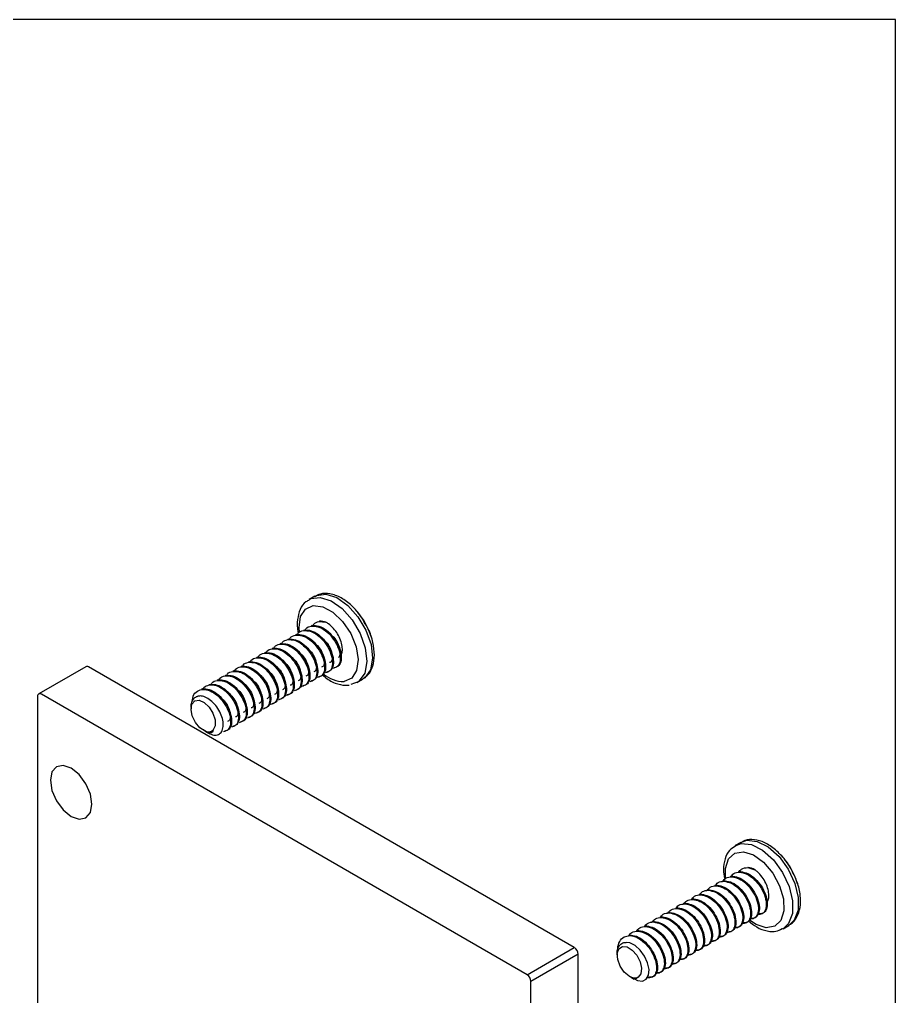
# Model space of a CAD drawing. Extents: x -3.1 to 7.9, y -8.5 to 0.
# Drawn here: x 5.434 to 7.903, y -2.752 to 0 of the extents above; entities that cross this region are included whole.
import ezdxf

# ---------------------------------------------------------------- set-up
doc = ezdxf.new("R2010")
doc.units = 0
doc.header["$LTSCALE"] = 0.5
doc.header["$MEASUREMENT"] = 0
doc.layers.add('End Cap', color=92, linetype='CONTINUOUS')
doc.layers.add('Hardware', color=242, linetype='CONTINUOUS')
doc.layers.add('Text-Unprinted', color=131, linetype='CONTINUOUS', plot=False)

msp = doc.modelspace()

# ---------------------------------------------------------------- linework, layer by layer
at = {"layer": 'End Cap', "transparency": 16777216}
for p, q in [((5.6206, -1.8233), (5.4877, -1.9)), ((6.9978, -2.6147), (5.6281, -1.824)), ((5.4846, -1.9069), (5.4846, -4.2504)), ((6.8649, -2.6915), (5.4952, -1.9008)), ((6.8649, -2.6915), (6.9978, -2.6147)), ((7.0084, -2.6331), (6.8755, -2.7099)), ((7.0084, -4.9766), (7.0084, -2.6331)), ((6.8755, -5.0533), (6.8755, -2.7099))]:
    msp.add_line(p, q, dxfattribs=at)
at = {"layer": 'End Cap', "transparency": 16777216, "flags": 128}
msp.add_lwpolyline([(5.638, -2.2111), (5.6336, -2.1825), (5.6208, -2.1532), (5.6018, -2.1275), (5.5793, -2.1094), (5.5569, -2.1016), (5.5378, -2.1053), (5.5251, -2.1199), (5.5206, -2.1433), (5.5251, -2.1718), (5.5378, -2.2011), (5.5569, -2.2268), (5.5793, -2.245), (5.6018, -2.2528), (5.6208, -2.2491), (5.6336, -2.2344), (5.638, -2.2111)], dxfattribs=at)
at = {"layer": 'End Cap', "transparency": 16777216}
for centre, radius, start, end in [((5.6237, -1.8302), 0.00754, 54.3824, 114.3071), ((5.4911, -1.9059), 0.00655, 50.7967, 189.214), ((6.9854, -2.6342), 0.0231, 2.6055, 57.3945), ((6.8524, -2.7109), 0.0231, 2.6055, 57.3945)]:
    msp.add_arc(centre, radius, start, end, dxfattribs=at)
at = {"layer": 'Hardware', "transparency": 16777216}
for p, q in [((6.266, -1.6249), (6.25, -1.6341)), ((6.2796, -1.6954), (6.2782, -1.6962)), ((6.2782, -1.6962), (6.2977, -1.6981)), ((6.2147, -1.7329), (6.2119, -1.7345)), ((6.2368, -1.7201), (6.234, -1.7217)), ((6.2589, -1.7074), (6.2561, -1.7089)), ((6.1705, -1.7584), (6.1677, -1.76)), ((6.1926, -1.7456), (6.1898, -1.7472)), ((6.1263, -1.7839), (6.1235, -1.7855)), ((6.1484, -1.7711), (6.1456, -1.7727)), ((6.0821, -1.8094), (6.0793, -1.811)), ((6.1042, -1.7966), (6.1014, -1.7982)), ((6.0379, -1.8349), (6.0351, -1.8365)), ((6.06, -1.8222), (6.0572, -1.8238)), ((5.9937, -1.8604), (5.9909, -1.862)), ((6.0158, -1.8477), (6.013, -1.8493)), ((6.3883, -1.8658), (6.3676, -1.8738)), ((6.385, -1.8679), (6.401, -1.8587)), ((6.4043, -1.8566), (6.401, -1.8587)), ((5.9495, -1.8859), (5.9467, -1.8875)), ((5.9716, -1.8732), (5.9688, -1.8748)), ((5.9172, -1.9381), (5.9172, -1.9424)), ((5.9516, -2.002), (5.9517, -2.0021)), ((5.9569, -2.0046), (5.952, -2.0016)), ((5.9594, -2.0065), (5.966, -2.0103)), ((7.4674, -2.3184), (7.4514, -2.3276)), ((7.4879, -2.3888), (7.4865, -2.3896)), ((7.4865, -2.3896), (7.5068, -2.3955)), ((7.445, -2.4136), (7.4423, -2.4151)), ((7.4671, -2.4008), (7.4644, -2.4024)), ((7.4008, -2.4391), (7.3981, -2.4407)), ((7.4229, -2.4263), (7.4202, -2.4279)), ((7.3566, -2.4646), (7.3539, -2.4662)), ((7.3787, -2.4518), (7.376, -2.4534)), ((7.2904, -2.5028), (7.2876, -2.5044)), ((7.3125, -2.4901), (7.3097, -2.4917)), ((7.3346, -2.4773), (7.3318, -2.4789)), ((7.2462, -2.5284), (7.2434, -2.53)), ((7.2683, -2.5156), (7.2655, -2.5172)), ((7.202, -2.5539), (7.1992, -2.5555)), ((7.2241, -2.5411), (7.2213, -2.5427)), ((7.5864, -2.5615), (7.6024, -2.5522)), ((7.1578, -2.5794), (7.155, -2.581)), ((7.1799, -2.5666), (7.1771, -2.5682)), ((7.5864, -2.5615), (7.5848, -2.5623)), ((7.1185, -2.6321), (7.1185, -2.6359)), ((7.1592, -2.6991), (7.1666, -2.7034))]:
    msp.add_line(p, q, dxfattribs=at)
at = {"layer": 'Hardware', "transparency": 16777216, "flags": 128}
for points in [[(6.266, -1.6249), (6.2707, -1.6225), (6.2975, -1.6189), (6.3281, -1.6286), (6.3594, -1.6506), (6.3878, -1.6825), (6.4103, -1.7208), (6.4246, -1.7613), (6.4289, -1.7998), (6.4229, -1.8319), (6.4072, -1.8543), (6.4043, -1.8566)], [(6.2232, -1.7266), (6.2221, -1.7129), (6.2263, -1.6824), (6.24, -1.661), (6.2616, -1.6513), (6.2884, -1.6544), (6.3172, -1.6701), (6.3446, -1.6965), (6.3673, -1.7302), (6.3824, -1.7673), (6.3882, -1.8033), (6.3841, -1.8339), (6.3703, -1.8553), (6.3488, -1.865), (6.3488, -1.865)], [(6.2498, -1.6342), (6.2547, -1.6317), (6.2815, -1.6281), (6.3121, -1.6378), (6.3434, -1.6598), (6.3718, -1.6917), (6.3944, -1.73), (6.4086, -1.7706), (6.4129, -1.809), (6.4069, -1.8412), (6.3913, -1.8636), (6.3883, -1.8658)], [(5.9569, -2.0046), (5.9425, -1.9953), (5.9297, -1.9802), (5.9207, -1.962), (5.9172, -1.9438), (5.9197, -1.9289), (5.9278, -1.9198), (5.9401, -1.9181), (5.9544, -1.9242), (5.9682, -1.937), (5.9791, -1.9542), (5.9852, -1.9728), (5.9854, -1.9896), (5.9796, -2.0015)], [(7.4513, -2.3277), (7.4683, -2.3219), (7.4973, -2.3247), (7.5287, -2.3406), (7.559, -2.3677), (7.5849, -2.4031), (7.6037, -2.443), (7.6133, -2.4831), (7.6127, -2.519), (7.6019, -2.5469), (7.5864, -2.5615)], [(7.4674, -2.3184), (7.4843, -2.3126), (7.5133, -2.3155), (7.5447, -2.3313), (7.575, -2.3584), (7.6009, -2.3939), (7.6197, -2.4338), (7.6293, -2.4739), (7.6287, -2.5098), (7.6179, -2.5377), (7.6024, -2.5522)], [(7.4243, -2.4181), (7.4241, -2.3916), (7.4328, -2.3648), (7.4504, -2.3485), (7.4747, -2.3446), (7.5029, -2.3537), (7.5315, -2.3745), (7.5571, -2.4047), (7.5766, -2.4405), (7.5877, -2.4777), (7.5889, -2.5117), (7.5803, -2.5385), (7.5627, -2.5548), (7.5384, -2.5587), (7.5384, -2.5587)], [(7.5384, -2.5587), (7.5102, -2.5497), (7.4917, -2.5376)], [(7.1528, -2.6954), (7.1387, -2.6837), (7.1271, -2.6671), (7.1201, -2.6485), (7.1188, -2.6312), (7.1235, -2.6182), (7.1334, -2.6118), (7.1468, -2.6131), (7.1612, -2.6219), (7.1742, -2.6366), (7.1834, -2.6547), (7.1874, -2.673), (7.1852, -2.6883), (7.1775, -2.6979)], [(7.167, -2.7028), (7.1755, -2.7076), (7.1898, -2.7093), (7.2008, -2.7038), (7.2071, -2.6924), (7.2085, -2.6762), (7.2045, -2.6575), (7.1959, -2.6389), (7.1837, -2.622), (7.1691, -2.6091), (7.1543, -2.6017), (7.1436, -2.6), (7.1436, -2.6)]]:
    msp.add_lwpolyline(points, dxfattribs=at)
at = {"layer": 'Hardware', "transparency": 16777216}
for centre, radius, start, end in [((6.2238, -1.8051), 0.2121, 22.1954, 42.4852), ((6.2204, -1.8071), 0.2159, 17.7325, 42.2621), ((6.2834, -1.7315), 0.0363, 66.759, 96.0008), ((6.2238, -1.8051), 0.2121, 17.5094, 22.1954), ((6.3476, -1.7765), 0.0885, 229.8829, 270.7521), ((5.9661, -1.9868), 0.02, 242.7264, 312.5823), ((7.4251, -2.4987), 0.2121, 17.5094, 42.4852), ((7.4232, -2.4998), 0.2143, 17.6377, 42.357), ((7.482, -2.4359), 0.0474, 58.4756, 82.8975), ((7.1672, -2.6756), 0.0245, 233.9803, 294.7762)]:
    msp.add_arc(centre, radius, start, end, dxfattribs=at)
for points, knots in [([(6.4085, -1.7029), (6.4046, -1.6957), (6.3942, -1.6764), (6.3705, -1.6503), (6.3404, -1.6276), (6.3101, -1.6168), (6.2838, -1.6158), (6.2714, -1.6234), (6.2664, -1.6265)], [0, 0, 0, 0, 0.116358, 0.312129, 0.509771, 0.710862, 0.884431, 1, 1, 1, 1]), ([(6.2505, -1.6357), (6.2472, -1.6372), (6.2358, -1.6422), (6.2237, -1.6618), (6.2165, -1.6903), (6.2156, -1.714), (6.2194, -1.7275), (6.2197, -1.7288)], [0, 0, 0, 0, 0.11213, 0.389022, 0.668771, 0.96705, 1, 1, 1, 1]), ([(6.2608, -1.7076), (6.2615, -1.7063), (6.2651, -1.6993), (6.2723, -1.6976), (6.2782, -1.6962)], [0, 0, 0, 0, 0.191374, 1, 1, 1, 1]), ([(6.3332, -1.7974), (6.3357, -1.7954), (6.3408, -1.7915), (6.3441, -1.78), (6.3439, -1.7655), (6.3396, -1.7484), (6.331, -1.7306), (6.3188, -1.7145), (6.3072, -1.7038), (6.2999, -1.6995), (6.2977, -1.6981)], [0, 0, 0, 0, 0.118653, 0.237358, 0.356647, 0.496308, 0.636908, 0.777924, 0.932029, 1, 1, 1, 1]), ([(6.4041, -1.8549), (6.4086, -1.852), (6.4204, -1.8443), (6.4308, -1.8216), (6.4357, -1.7909), (6.4309, -1.755), (6.4214, -1.7241), (6.4114, -1.7077), (6.4085, -1.7029)], [0, 0, 0, 0, 0.113196, 0.301443, 0.497351, 0.704917, 0.915268, 1, 1, 1, 1]), ([(6.2147, -1.7329), (6.2209, -1.7328), (6.2335, -1.7327), (6.2547, -1.7445), (6.2736, -1.7633), (6.2884, -1.7867), (6.2966, -1.8109), (6.2971, -1.8322), (6.2908, -1.8477), (6.2815, -1.8506), (6.2769, -1.852)], [0, 0, 0, 0, 0.124087, 0.25145, 0.373748, 0.5, 0.626252, 0.74855, 0.875913, 1, 1, 1, 1]), ([(6.2166, -1.7331), (6.2173, -1.7318), (6.2209, -1.7248), (6.2281, -1.7231), (6.234, -1.7217)], [0, 0, 0, 0, 0.1913739, 1, 1, 1, 1]), ([(6.234, -1.7217), (6.2402, -1.7217), (6.2528, -1.7216), (6.274, -1.7333), (6.293, -1.7521), (6.3078, -1.7755), (6.316, -1.7998), (6.3165, -1.8211), (6.3101, -1.8366), (6.3008, -1.8394), (6.2962, -1.8408)], [0, 0, 0, 0, 0.124087, 0.25145, 0.373748, 0.5, 0.626252, 0.74855, 0.875913, 1, 1, 1, 1]), ([(6.2368, -1.7201), (6.243, -1.7201), (6.2556, -1.72), (6.2768, -1.7317), (6.2957, -1.7506), (6.3105, -1.7739), (6.3187, -1.7982), (6.3192, -1.8195), (6.3128, -1.835), (6.3036, -1.8378), (6.299, -1.8392)], [0, 0, 0, 0, 0.124087, 0.25145, 0.373748, 0.5, 0.626252, 0.74855, 0.875913, 1, 1, 1, 1]), ([(6.2387, -1.7204), (6.2394, -1.719), (6.243, -1.712), (6.2502, -1.7103), (6.2561, -1.7089)], [0, 0, 0, 0, 0.191374, 1, 1, 1, 1]), ([(6.2561, -1.7089), (6.2623, -1.7089), (6.2749, -1.7088), (6.2961, -1.7206), (6.3151, -1.7394), (6.3299, -1.7628), (6.3381, -1.787), (6.3385, -1.8083), (6.3322, -1.8238), (6.3229, -1.8266), (6.3183, -1.8281)], [0, 0, 0, 0, 0.124087, 0.25145, 0.373748, 0.5, 0.626252, 0.74855, 0.875913, 1, 1, 1, 1]), ([(6.2589, -1.7074), (6.2651, -1.7073), (6.2777, -1.7072), (6.2989, -1.719), (6.3178, -1.7378), (6.3326, -1.7612), (6.3408, -1.7854), (6.3413, -1.8067), (6.3349, -1.8222), (6.3257, -1.8251), (6.3211, -1.8265)], [0, 0, 0, 0, 0.124087, 0.25145, 0.373748, 0.5, 0.626252, 0.74855, 0.875913, 1, 1, 1, 1]), ([(6.311, -1.7325), (6.314, -1.7351), (6.3217, -1.7417), (6.3311, -1.7566), (6.3373, -1.7732), (6.3383, -1.7884), (6.3349, -1.7944), (6.3332, -1.7974)], [0, 0, 0, 0, 0.137563, 0.355557, 0.573552, 0.784649, 1, 1, 1, 1]), ([(6.1503, -1.7714), (6.151, -1.7701), (6.1546, -1.7631), (6.1618, -1.7614), (6.1677, -1.76)], [0, 0, 0, 0, 0.1913739, 1, 1, 1, 1]), ([(6.1677, -1.76), (6.1739, -1.7599), (6.1865, -1.7598), (6.2077, -1.7716), (6.2267, -1.7904), (6.2415, -1.8138), (6.2497, -1.8381), (6.2502, -1.8594), (6.2438, -1.8748), (6.2345, -1.8777), (6.2299, -1.8791)], [0, 0, 0, 0, 0.124087, 0.25145, 0.373748, 0.5, 0.626252, 0.74855, 0.875913, 1, 1, 1, 1]), ([(6.1705, -1.7584), (6.1767, -1.7583), (6.1893, -1.7582), (6.2105, -1.77), (6.2294, -1.7888), (6.2442, -1.8122), (6.2524, -1.8365), (6.2529, -1.8578), (6.2466, -1.8732), (6.2373, -1.8761), (6.2327, -1.8775)], [0, 0, 0, 0, 0.124087, 0.25145, 0.373748, 0.5, 0.626252, 0.74855, 0.875913, 1, 1, 1, 1]), ([(6.1724, -1.7586), (6.1731, -1.7573), (6.1767, -1.7503), (6.1839, -1.7486), (6.1898, -1.7472)], [0, 0, 0, 0, 0.191374, 1, 1, 1, 1]), ([(6.1898, -1.7472), (6.196, -1.7472), (6.2086, -1.7471), (6.2298, -1.7588), (6.2488, -1.7777), (6.2636, -1.801), (6.2718, -1.8253), (6.2723, -1.8466), (6.2659, -1.8621), (6.2566, -1.8649), (6.252, -1.8663)], [0, 0, 0, 0, 0.124087, 0.25145, 0.373748, 0.5, 0.626252, 0.74855, 0.875913, 1, 1, 1, 1]), ([(6.1926, -1.7456), (6.1988, -1.7456), (6.2114, -1.7455), (6.2326, -1.7572), (6.2515, -1.7761), (6.2663, -1.7994), (6.2745, -1.8237), (6.275, -1.845), (6.2687, -1.8605), (6.2594, -1.8633), (6.2548, -1.8647)], [0, 0, 0, 0, 0.124087, 0.25145, 0.373748, 0.5, 0.626252, 0.74855, 0.875913, 1, 1, 1, 1]), ([(6.1945, -1.7459), (6.1952, -1.7445), (6.1988, -1.7376), (6.206, -1.7358), (6.2119, -1.7345)], [0, 0, 0, 0, 0.191374, 1, 1, 1, 1]), ([(6.2119, -1.7345), (6.2181, -1.7344), (6.2307, -1.7343), (6.2519, -1.7461), (6.2709, -1.7649), (6.2857, -1.7883), (6.2939, -1.8125), (6.2944, -1.8338), (6.288, -1.8493), (6.2787, -1.8522), (6.2741, -1.8536)], [0, 0, 0, 0, 0.124087, 0.25145, 0.373748, 0.5, 0.626252, 0.74855, 0.875913, 1, 1, 1, 1]), ([(6.2668, -1.758), (6.2698, -1.7606), (6.2775, -1.7673), (6.2869, -1.7821), (6.2932, -1.7989), (6.2937, -1.8135), (6.2909, -1.8227), (6.2867, -1.8243), (6.2855, -1.8247)], [0, 0, 0, 0, 0.126131, 0.326009, 0.525888, 0.719443, 0.921099, 1, 1, 1, 1]), ([(6.2889, -1.7452), (6.2919, -1.7478), (6.2996, -1.7545), (6.309, -1.7693), (6.3153, -1.7861), (6.3158, -1.8008), (6.313, -1.81), (6.3088, -1.8115), (6.3076, -1.812)], [0, 0, 0, 0, 0.126131, 0.326009, 0.525888, 0.719443, 0.921099, 1, 1, 1, 1]), ([(6.1061, -1.7969), (6.1068, -1.7956), (6.1104, -1.7886), (6.1176, -1.7869), (6.1235, -1.7855)], [0, 0, 0, 0, 0.191374, 1, 1, 1, 1]), ([(6.1235, -1.7855), (6.1297, -1.7854), (6.1423, -1.7853), (6.1635, -1.7971), (6.1825, -1.8159), (6.1973, -1.8393), (6.2055, -1.8636), (6.206, -1.8849), (6.1996, -1.9003), (6.1903, -1.9032), (6.1858, -1.9046)], [0, 0, 0, 0, 0.124087, 0.25145, 0.373748, 0.5, 0.626252, 0.74855, 0.875913, 1, 1, 1, 1]), ([(6.1263, -1.7839), (6.1325, -1.7838), (6.1451, -1.7837), (6.1663, -1.7955), (6.1853, -1.8143), (6.2, -1.8377), (6.2083, -1.862), (6.2087, -1.8833), (6.2024, -1.8988), (6.1931, -1.9016), (6.1885, -1.903)], [0, 0, 0, 0, 0.124087, 0.25145, 0.373748, 0.5, 0.626252, 0.74855, 0.875913, 1, 1, 1, 1]), ([(6.1282, -1.7842), (6.1289, -1.7828), (6.1325, -1.7758), (6.1397, -1.7741), (6.1456, -1.7727)], [0, 0, 0, 0, 0.191374, 1, 1, 1, 1]), ([(6.1456, -1.7727), (6.1518, -1.7727), (6.1644, -1.7726), (6.1856, -1.7844), (6.2046, -1.8032), (6.2194, -1.8265), (6.2276, -1.8508), (6.2281, -1.8721), (6.2217, -1.8876), (6.2124, -1.8904), (6.2078, -1.8918)], [0, 0, 0, 0, 0.124087, 0.25145, 0.373748, 0.5, 0.626252, 0.74855, 0.875913, 1, 1, 1, 1]), ([(6.1484, -1.7711), (6.1546, -1.7711), (6.1672, -1.771), (6.1884, -1.7828), (6.2074, -1.8016), (6.2221, -1.825), (6.2304, -1.8492), (6.2308, -1.8705), (6.2245, -1.886), (6.2152, -1.8888), (6.2106, -1.8902)], [0, 0, 0, 0, 0.124087, 0.25145, 0.373748, 0.5, 0.626252, 0.74855, 0.875913, 1, 1, 1, 1]), ([(6.2226, -1.7835), (6.2256, -1.7861), (6.2333, -1.7928), (6.2427, -1.8076), (6.249, -1.8244), (6.2495, -1.8391), (6.2467, -1.8482), (6.2425, -1.8498), (6.2413, -1.8502)], [0, 0, 0, 0, 0.126131, 0.326009, 0.525888, 0.719443, 0.921099, 1, 1, 1, 1]), ([(6.2447, -1.7707), (6.2477, -1.7733), (6.2554, -1.78), (6.2648, -1.7948), (6.2711, -1.8116), (6.2716, -1.8263), (6.2688, -1.8355), (6.2646, -1.837), (6.2634, -1.8375)], [0, 0, 0, 0, 0.126131, 0.326009, 0.525888, 0.719443, 0.921099, 1, 1, 1, 1]), ([(6.0619, -1.8224), (6.0626, -1.8211), (6.0662, -1.8141), (6.0734, -1.8124), (6.0793, -1.811)], [0, 0, 0, 0, 0.1913739, 1, 1, 1, 1]), ([(6.0793, -1.811), (6.0855, -1.8109), (6.0981, -1.8108), (6.1193, -1.8226), (6.1383, -1.8414), (6.1531, -1.8648), (6.1613, -1.8891), (6.1618, -1.9104), (6.1554, -1.9259), (6.1461, -1.9287), (6.1416, -1.9301)], [0, 0, 0, 0, 0.124087, 0.25145, 0.373748, 0.5, 0.626252, 0.74855, 0.875913, 1, 1, 1, 1]), ([(6.0821, -1.8094), (6.0883, -1.8094), (6.1009, -1.8093), (6.1221, -1.821), (6.1411, -1.8398), (6.1558, -1.8632), (6.1641, -1.8875), (6.1645, -1.9088), (6.1582, -1.9243), (6.1489, -1.9271), (6.1443, -1.9285)], [0, 0, 0, 0, 0.124087, 0.25145, 0.373748, 0.5, 0.626252, 0.74855, 0.875913, 1, 1, 1, 1]), ([(6.084, -1.8097), (6.0847, -1.8083), (6.0883, -1.8013), (6.0955, -1.7996), (6.1014, -1.7982)], [0, 0, 0, 0, 0.1913739, 1, 1, 1, 1]), ([(6.1014, -1.7982), (6.1076, -1.7982), (6.1202, -1.7981), (6.1414, -1.8099), (6.1604, -1.8287), (6.1752, -1.8521), (6.1834, -1.8763), (6.1839, -1.8976), (6.1775, -1.9131), (6.1682, -1.9159), (6.1637, -1.9173)], [0, 0, 0, 0, 0.124087, 0.25145, 0.373748, 0.5, 0.626252, 0.74855, 0.875913, 1, 1, 1, 1]), ([(6.1042, -1.7966), (6.1104, -1.7966), (6.123, -1.7965), (6.1442, -1.8083), (6.1632, -1.8271), (6.1779, -1.8505), (6.1862, -1.8747), (6.1866, -1.896), (6.1803, -1.9115), (6.171, -1.9143), (6.1664, -1.9158)], [0, 0, 0, 0, 0.124087, 0.25145, 0.373748, 0.5, 0.626252, 0.74855, 0.875913, 1, 1, 1, 1]), ([(6.1784, -1.809), (6.1814, -1.8116), (6.1891, -1.8183), (6.1985, -1.8331), (6.2048, -1.8499), (6.2054, -1.8646), (6.2025, -1.8737), (6.1983, -1.8753), (6.1971, -1.8757)], [0, 0, 0, 0, 0.126131, 0.326009, 0.525888, 0.719443, 0.921099, 1, 1, 1, 1]), ([(6.2005, -1.7963), (6.2035, -1.7988), (6.2112, -1.8055), (6.2206, -1.8204), (6.2269, -1.8372), (6.2275, -1.8518), (6.2246, -1.861), (6.2204, -1.8625), (6.2192, -1.863)], [0, 0, 0, 0, 0.126131, 0.326009, 0.525888, 0.719443, 0.921099, 1, 1, 1, 1]), ([(6.0177, -1.8479), (6.0184, -1.8466), (6.022, -1.8396), (6.0292, -1.8379), (6.0351, -1.8365)], [0, 0, 0, 0, 0.191374, 1, 1, 1, 1]), ([(6.0351, -1.8365), (6.0413, -1.8365), (6.0539, -1.8364), (6.0751, -1.8481), (6.0941, -1.867), (6.1089, -1.8903), (6.1171, -1.9146), (6.1176, -1.9359), (6.1112, -1.9514), (6.1019, -1.9542), (6.0974, -1.9556)], [0, 0, 0, 0, 0.124087, 0.25145, 0.373748, 0.5, 0.626252, 0.74855, 0.875913, 1, 1, 1, 1]), ([(6.0379, -1.8349), (6.0441, -1.8349), (6.0567, -1.8348), (6.0779, -1.8465), (6.0969, -1.8654), (6.1116, -1.8887), (6.1199, -1.913), (6.1203, -1.9343), (6.114, -1.9498), (6.1047, -1.9526), (6.1001, -1.954)], [0, 0, 0, 0, 0.124087, 0.25145, 0.373748, 0.5, 0.626252, 0.74855, 0.875913, 1, 1, 1, 1]), ([(6.0398, -1.8352), (6.0405, -1.8338), (6.0441, -1.8269), (6.0513, -1.8251), (6.0572, -1.8238)], [0, 0, 0, 0, 0.1913739, 1, 1, 1, 1]), ([(6.0572, -1.8238), (6.0634, -1.8237), (6.076, -1.8236), (6.0972, -1.8354), (6.1162, -1.8542), (6.131, -1.8776), (6.1392, -1.9018), (6.1397, -1.9231), (6.1333, -1.9386), (6.124, -1.9415), (6.1195, -1.9429)], [0, 0, 0, 0, 0.124087, 0.25145, 0.373748, 0.5, 0.626252, 0.74855, 0.875913, 1, 1, 1, 1]), ([(6.06, -1.8222), (6.0662, -1.8221), (6.0788, -1.822), (6.1, -1.8338), (6.119, -1.8526), (6.1337, -1.876), (6.142, -1.9002), (6.1424, -1.9215), (6.1361, -1.937), (6.1268, -1.9399), (6.1222, -1.9413)], [0, 0, 0, 0, 0.124087, 0.25145, 0.373748, 0.5, 0.626252, 0.74855, 0.875913, 1, 1, 1, 1]), ([(6.1343, -1.8345), (6.1372, -1.8371), (6.1449, -1.8438), (6.1543, -1.8586), (6.1606, -1.8754), (6.1612, -1.8901), (6.1583, -1.8993), (6.1541, -1.9008), (6.1529, -1.9013)], [0, 0, 0, 0, 0.126131, 0.326009, 0.525888, 0.719443, 0.921099, 1, 1, 1, 1]), ([(6.1563, -1.8218), (6.1593, -1.8244), (6.167, -1.831), (6.1764, -1.8459), (6.1827, -1.8627), (6.1833, -1.8773), (6.1804, -1.8865), (6.1762, -1.8881), (6.175, -1.8885)], [0, 0, 0, 0, 0.126131, 0.326009, 0.525888, 0.719443, 0.921099, 1, 1, 1, 1]), ([(5.9735, -1.8734), (5.9742, -1.8721), (5.9778, -1.8651), (5.9851, -1.8634), (5.9909, -1.862)], [0, 0, 0, 0, 0.191374, 1, 1, 1, 1]), ([(5.9909, -1.862), (5.9971, -1.862), (6.0097, -1.8619), (6.0309, -1.8736), (6.0499, -1.8925), (6.0647, -1.9158), (6.0729, -1.9401), (6.0734, -1.9614), (6.067, -1.9769), (6.0577, -1.9797), (6.0532, -1.9811)], [0, 0, 0, 0, 0.124087, 0.25145, 0.373748, 0.5, 0.626252, 0.74855, 0.875913, 1, 1, 1, 1]), ([(5.9937, -1.8604), (5.9999, -1.8604), (6.0125, -1.8603), (6.0337, -1.8721), (6.0527, -1.8909), (6.0674, -1.9142), (6.0757, -1.9385), (6.0761, -1.9598), (6.0698, -1.9753), (6.0605, -1.9781), (6.0559, -1.9795)], [0, 0, 0, 0, 0.124087, 0.25145, 0.373748, 0.5, 0.626252, 0.74855, 0.875913, 1, 1, 1, 1]), ([(5.9956, -1.8607), (5.9963, -1.8594), (5.9999, -1.8524), (6.0071, -1.8507), (6.013, -1.8493)], [0, 0, 0, 0, 0.191374, 1, 1, 1, 1]), ([(6.013, -1.8493), (6.0192, -1.8492), (6.0318, -1.8491), (6.053, -1.8609), (6.072, -1.8797), (6.0868, -1.9031), (6.095, -1.9273), (6.0955, -1.9486), (6.0891, -1.9641), (6.0798, -1.967), (6.0753, -1.9684)], [0, 0, 0, 0, 0.124087, 0.25145, 0.373748, 0.5, 0.626252, 0.74855, 0.875913, 1, 1, 1, 1]), ([(6.0158, -1.8477), (6.022, -1.8476), (6.0346, -1.8475), (6.0558, -1.8593), (6.0748, -1.8781), (6.0895, -1.9015), (6.0978, -1.9258), (6.0982, -1.9471), (6.0919, -1.9625), (6.0826, -1.9654), (6.078, -1.9668)], [0, 0, 0, 0, 0.124087, 0.25145, 0.373748, 0.5, 0.626252, 0.74855, 0.875913, 1, 1, 1, 1]), ([(6.0901, -1.86), (6.093, -1.8626), (6.1007, -1.8693), (6.1101, -1.8841), (6.1164, -1.9009), (6.117, -1.9156), (6.1141, -1.9248), (6.1099, -1.9263), (6.1087, -1.9268)], [0, 0, 0, 0, 0.126131, 0.326009, 0.525888, 0.719443, 0.921099, 1, 1, 1, 1]), ([(6.1122, -1.8473), (6.1151, -1.8499), (6.1228, -1.8565), (6.1322, -1.8714), (6.1385, -1.8882), (6.1391, -1.9028), (6.1362, -1.912), (6.132, -1.9136), (6.1308, -1.914)], [0, 0, 0, 0, 0.126131, 0.326009, 0.525888, 0.719443, 0.921099, 1, 1, 1, 1]), ([(6.2869, -1.8451), (6.2911, -1.8491), (6.305, -1.862), (6.33, -1.8731), (6.3515, -1.8765), (6.362, -1.8754), (6.3634, -1.8752)], [0, 0, 0, 0, 0.179354, 0.582596, 0.941608, 1, 1, 1, 1]), ([(5.9212, -1.9207), (5.9213, -1.9176), (5.9219, -1.9067), (5.9305, -1.8935), (5.9414, -1.8895), (5.9467, -1.8875)], [0, 0, 0, 0, 0.166116, 0.58849, 1, 1, 1, 1]), ([(5.9467, -1.8875), (5.9529, -1.8875), (5.9655, -1.8874), (5.9867, -1.8992), (6.0057, -1.918), (6.0205, -1.9414), (6.0287, -1.9656), (6.0292, -1.9869), (6.0228, -2.0024), (6.0136, -2.0052), (6.009, -2.0066)], [0, 0, 0, 0, 0.124087, 0.25145, 0.373748, 0.5, 0.626252, 0.74855, 0.875913, 1, 1, 1, 1]), ([(5.9495, -1.8859), (5.9557, -1.8859), (5.9683, -1.8858), (5.9895, -1.8976), (6.0085, -1.9164), (6.0233, -1.9398), (6.0315, -1.964), (6.032, -1.9853), (6.0256, -2.0008), (6.0163, -2.0036), (6.0117, -2.005)], [0, 0, 0, 0, 0.124087, 0.25145, 0.373748, 0.5, 0.626252, 0.74855, 0.875913, 1, 1, 1, 1]), ([(5.9514, -1.8862), (5.9521, -1.8849), (5.9557, -1.8779), (5.963, -1.8762), (5.9688, -1.8748)], [0, 0, 0, 0, 0.191374, 1, 1, 1, 1]), ([(5.9688, -1.8748), (5.975, -1.8747), (5.9876, -1.8746), (6.0088, -1.8864), (6.0278, -1.9052), (6.0426, -1.9286), (6.0508, -1.9529), (6.0513, -1.9742), (6.0449, -1.9896), (6.0356, -1.9925), (6.0311, -1.9939)], [0, 0, 0, 0, 0.124087, 0.25145, 0.373748, 0.5, 0.626252, 0.74855, 0.875913, 1, 1, 1, 1]), ([(5.9716, -1.8732), (5.9778, -1.8731), (5.9904, -1.873), (6.0116, -1.8848), (6.0306, -1.9036), (6.0454, -1.927), (6.0536, -1.9513), (6.054, -1.9726), (6.0477, -1.988), (6.0384, -1.9909), (6.0338, -1.9923)], [0, 0, 0, 0, 0.124087, 0.25145, 0.373748, 0.5, 0.626252, 0.74855, 0.875913, 1, 1, 1, 1]), ([(6.0238, -1.8983), (6.0267, -1.9009), (6.0344, -1.9076), (6.0438, -1.9224), (6.0501, -1.9392), (6.0507, -1.9539), (6.0479, -1.963), (6.0436, -1.9646), (6.0424, -1.965)], [0, 0, 0, 0, 0.126131, 0.326009, 0.525888, 0.719443, 0.921099, 1, 1, 1, 1]), ([(6.0459, -1.8855), (6.0488, -1.8881), (6.0565, -1.8948), (6.0659, -1.9097), (6.0722, -1.9264), (6.0728, -1.9411), (6.07, -1.9503), (6.0657, -1.9518), (6.0645, -1.9523)], [0, 0, 0, 0, 0.1261308, 0.3260094, 0.525888, 0.7194427, 0.9210995, 1, 1, 1, 1]), ([(6.068, -1.8728), (6.0709, -1.8754), (6.0786, -1.8821), (6.088, -1.8969), (6.0943, -1.9137), (6.0949, -1.9284), (6.0921, -1.9375), (6.0878, -1.9391), (6.0866, -1.9395)], [0, 0, 0, 0, 0.126131, 0.326009, 0.525888, 0.719443, 0.921099, 1, 1, 1, 1]), ([(5.9175, -1.9381), (5.9176, -1.9342), (5.9179, -1.925), (5.9233, -1.914), (5.9304, -1.9083), (5.9353, -1.9069), (5.9365, -1.9065)], [0, 0, 0, 0, 0.243983, 0.571515, 0.901708, 1, 1, 1, 1]), ([(5.9663, -2.0105), (5.9715, -2.0128), (5.9818, -2.0175), (5.9952, -2.0154), (6.0044, -2.0069), (6.0086, -1.9926), (6.0076, -1.9746), (6.0012, -1.955), (5.9904, -1.9364), (5.9766, -1.9207), (5.9613, -1.9099), (5.9473, -1.9052), (5.9397, -1.9061), (5.9365, -1.9065)], [0, 0, 0, 0, 0.099682, 0.199388, 0.297255, 0.392173, 0.487108, 0.580484, 0.670639, 0.760805, 0.849679, 0.935071, 1, 1, 1, 1]), ([(6.0017, -1.9111), (6.0046, -1.9136), (6.0123, -1.9203), (6.0217, -1.9352), (6.028, -1.952), (6.0286, -1.9666), (6.0258, -1.9758), (6.0215, -1.9774), (6.0203, -1.9778)], [0, 0, 0, 0, 0.126131, 0.326009, 0.525888, 0.719443, 0.921099, 1, 1, 1, 1]), ([(5.9796, -2.0015), (5.9788, -2.0039), (5.9771, -2.0087), (5.9698, -2.0104), (5.9623, -2.0089), (5.9567, -2.0043), (5.9547, -2.0027)], [0, 0, 0, 0, 0.263159, 0.525592, 0.831143, 1, 1, 1, 1]), ([(7.6111, -2.3976), (7.6105, -2.3963), (7.6045, -2.3826), (7.5862, -2.3593), (7.5583, -2.332), (7.5279, -2.3147), (7.4992, -2.3093), (7.478, -2.3112), (7.4697, -2.318), (7.468, -2.3194)], [0, 0, 0, 0, 0.020113, 0.214234, 0.409556, 0.607568, 0.786939, 0.956101, 1, 1, 1, 1]), ([(7.452, -2.3287), (7.4461, -2.3323), (7.4328, -2.3407), (7.4216, -2.3648), (7.4167, -2.3919), (7.4199, -2.4117), (7.4212, -2.4201)], [0, 0, 0, 0, 0.219049, 0.498861, 0.790083, 1, 1, 1, 1]), ([(7.4603, -2.4033), (7.4631, -2.3995), (7.4694, -2.3908), (7.4803, -2.39), (7.4865, -2.3896)], [0, 0, 0, 0, 0.432436, 1, 1, 1, 1]), ([(7.4161, -2.4288), (7.4189, -2.425), (7.4252, -2.4163), (7.4361, -2.4156), (7.4423, -2.4151)], [0, 0, 0, 0, 0.432436, 1, 1, 1, 1]), ([(7.4382, -2.4161), (7.441, -2.4123), (7.4473, -2.4035), (7.4582, -2.4028), (7.4644, -2.4024)], [0, 0, 0, 0, 0.432436, 1, 1, 1, 1]), ([(7.4423, -2.4151), (7.4488, -2.4164), (7.4622, -2.4189), (7.4829, -2.4341), (7.5004, -2.4551), (7.5128, -2.4793), (7.518, -2.5029), (7.5154, -2.522), (7.5063, -2.5341), (7.4958, -2.5343), (7.4907, -2.5344)], [0, 0, 0, 0, 0.124087, 0.25145, 0.373748, 0.5, 0.626252, 0.74855, 0.875913, 1, 1, 1, 1]), ([(7.445, -2.4136), (7.4516, -2.4148), (7.4649, -2.4173), (7.4857, -2.4325), (7.5032, -2.4535), (7.5155, -2.4778), (7.5207, -2.5013), (7.5181, -2.5204), (7.509, -2.5325), (7.4986, -2.5327), (7.4935, -2.5328)], [0, 0, 0, 0, 0.124087, 0.25145, 0.373748, 0.5, 0.626252, 0.74855, 0.875913, 1, 1, 1, 1]), ([(7.4644, -2.4024), (7.4709, -2.4036), (7.4843, -2.4062), (7.505, -2.4213), (7.5225, -2.4424), (7.5349, -2.4666), (7.5401, -2.4901), (7.5375, -2.5092), (7.5283, -2.5214), (7.5179, -2.5216), (7.5128, -2.5217)], [0, 0, 0, 0, 0.124087, 0.25145, 0.373748, 0.5, 0.626252, 0.74855, 0.875913, 1, 1, 1, 1]), ([(7.4671, -2.4008), (7.4737, -2.4021), (7.487, -2.4046), (7.5078, -2.4197), (7.5253, -2.4408), (7.5376, -2.465), (7.5428, -2.4885), (7.5402, -2.5076), (7.5311, -2.5198), (7.5207, -2.52), (7.5156, -2.5201)], [0, 0, 0, 0, 0.124087, 0.25145, 0.373748, 0.5, 0.626252, 0.74855, 0.875913, 1, 1, 1, 1]), ([(7.5411, -2.486), (7.5424, -2.4841), (7.5455, -2.4794), (7.5467, -2.4671), (7.5447, -2.4508), (7.5379, -2.4326), (7.5271, -2.4152), (7.5162, -2.4028), (7.509, -2.3972), (7.5068, -2.3955)], [0, 0, 0, 0, 0.092531, 0.234473, 0.400656, 0.567956, 0.735751, 0.919121, 1, 1, 1, 1]), ([(7.5997, -2.552), (7.6024, -2.5511), (7.6136, -2.5472), (7.6263, -2.5291), (7.6357, -2.5017), (7.6359, -2.4681), (7.6282, -2.4318), (7.6166, -2.4086), (7.6111, -2.3976)], [0, 0, 0, 0, 0.0591567, 0.2418441, 0.4239902, 0.617871, 0.8193366, 1, 1, 1, 1]), ([(7.3719, -2.4543), (7.3747, -2.4505), (7.381, -2.4418), (7.3919, -2.4411), (7.3981, -2.4407)], [0, 0, 0, 0, 0.432436, 1, 1, 1, 1]), ([(7.394, -2.4416), (7.3968, -2.4378), (7.4031, -2.429), (7.414, -2.4283), (7.4202, -2.4279)], [0, 0, 0, 0, 0.432436, 1, 1, 1, 1]), ([(7.3981, -2.4407), (7.4047, -2.4419), (7.418, -2.4445), (7.4388, -2.4596), (7.4562, -2.4807), (7.4686, -2.5049), (7.4738, -2.5284), (7.4712, -2.5475), (7.4621, -2.5596), (7.4516, -2.5598), (7.4465, -2.5599)], [0, 0, 0, 0, 0.124087, 0.25145, 0.373748, 0.5, 0.626252, 0.74855, 0.875913, 1, 1, 1, 1]), ([(7.4008, -2.4391), (7.4074, -2.4403), (7.4207, -2.4429), (7.4415, -2.458), (7.459, -2.4791), (7.4713, -2.5033), (7.4766, -2.5268), (7.474, -2.5459), (7.4648, -2.558), (7.4544, -2.5583), (7.4493, -2.5584)], [0, 0, 0, 0, 0.124087, 0.25145, 0.373748, 0.5, 0.626252, 0.74855, 0.875913, 1, 1, 1, 1]), ([(7.4202, -2.4279), (7.4268, -2.4292), (7.4401, -2.4317), (7.4608, -2.4468), (7.4783, -2.4679), (7.4907, -2.4921), (7.4959, -2.5156), (7.4933, -2.5347), (7.4842, -2.5469), (7.4737, -2.5471), (7.4686, -2.5472)], [0, 0, 0, 0, 0.124087, 0.25145, 0.373748, 0.5, 0.626252, 0.74855, 0.875913, 1, 1, 1, 1]), ([(7.4229, -2.4263), (7.4295, -2.4276), (7.4428, -2.4301), (7.4636, -2.4452), (7.4811, -2.4663), (7.4934, -2.4905), (7.4986, -2.514), (7.4961, -2.5331), (7.4869, -2.5453), (7.4765, -2.5455), (7.4714, -2.5456)], [0, 0, 0, 0, 0.124087, 0.25145, 0.373748, 0.5, 0.626252, 0.74855, 0.875913, 1, 1, 1, 1]), ([(7.3277, -2.4798), (7.3305, -2.476), (7.3368, -2.4673), (7.3477, -2.4666), (7.3539, -2.4662)], [0, 0, 0, 0, 0.432436, 1, 1, 1, 1]), ([(7.3498, -2.4671), (7.3526, -2.4633), (7.3589, -2.4545), (7.3698, -2.4538), (7.376, -2.4534)], [0, 0, 0, 0, 0.432436, 1, 1, 1, 1]), ([(7.3539, -2.4662), (7.3605, -2.4674), (7.3738, -2.47), (7.3946, -2.4851), (7.412, -2.5062), (7.4244, -2.5304), (7.4296, -2.5539), (7.427, -2.573), (7.4179, -2.5852), (7.4075, -2.5854), (7.4023, -2.5855)], [0, 0, 0, 0, 0.124087, 0.25145, 0.373748, 0.5, 0.626252, 0.74855, 0.875913, 1, 1, 1, 1]), ([(7.3566, -2.4646), (7.3632, -2.4658), (7.3765, -2.4684), (7.3973, -2.4835), (7.4148, -2.5046), (7.4271, -2.5288), (7.4324, -2.5523), (7.4298, -2.5714), (7.4206, -2.5836), (7.4102, -2.5838), (7.4051, -2.5839)], [0, 0, 0, 0, 0.124087, 0.25145, 0.373748, 0.5, 0.626252, 0.74855, 0.875913, 1, 1, 1, 1]), ([(7.376, -2.4534), (7.3826, -2.4547), (7.3959, -2.4572), (7.4167, -2.4723), (7.4341, -2.4934), (7.4465, -2.5176), (7.4517, -2.5411), (7.4491, -2.5602), (7.44, -2.5724), (7.4295, -2.5726), (7.4244, -2.5727)], [0, 0, 0, 0, 0.124087, 0.25145, 0.373748, 0.5, 0.626252, 0.74855, 0.875913, 1, 1, 1, 1]), ([(7.3787, -2.4518), (7.3853, -2.4531), (7.3986, -2.4556), (7.4194, -2.4707), (7.4369, -2.4918), (7.4492, -2.516), (7.4545, -2.5395), (7.4519, -2.5586), (7.4427, -2.5708), (7.4323, -2.571), (7.4272, -2.5711)], [0, 0, 0, 0, 0.124087, 0.25145, 0.373748, 0.5, 0.626252, 0.74855, 0.875913, 1, 1, 1, 1]), ([(7.2615, -2.5181), (7.2642, -2.5143), (7.2705, -2.5056), (7.2814, -2.5048), (7.2876, -2.5044)], [0, 0, 0, 0, 0.432436, 1, 1, 1, 1]), ([(7.2836, -2.5053), (7.2863, -2.5016), (7.2926, -2.4928), (7.3035, -2.4921), (7.3097, -2.4917)], [0, 0, 0, 0, 0.432436, 1, 1, 1, 1]), ([(7.2876, -2.5044), (7.2942, -2.5057), (7.3075, -2.5082), (7.3283, -2.5234), (7.3457, -2.5444), (7.3581, -2.5686), (7.3633, -2.5921), (7.3607, -2.6112), (7.3516, -2.6234), (7.3412, -2.6236), (7.336, -2.6237)], [0, 0, 0, 0, 0.124087, 0.25145, 0.373748, 0.5, 0.626252, 0.74855, 0.875913, 1, 1, 1, 1]), ([(7.2904, -2.5028), (7.2969, -2.5041), (7.3103, -2.5066), (7.331, -2.5218), (7.3485, -2.5428), (7.3608, -2.567), (7.3661, -2.5906), (7.3635, -2.6097), (7.3543, -2.6218), (7.3439, -2.622), (7.3388, -2.6221)], [0, 0, 0, 0, 0.124087, 0.25145, 0.373748, 0.5, 0.626252, 0.74855, 0.875913, 1, 1, 1, 1]), ([(7.3056, -2.4926), (7.3084, -2.4888), (7.3147, -2.4801), (7.3256, -2.4793), (7.3318, -2.4789)], [0, 0, 0, 0, 0.432436, 1, 1, 1, 1]), ([(7.3097, -2.4917), (7.3163, -2.4929), (7.3296, -2.4955), (7.3504, -2.5106), (7.3678, -2.5317), (7.3802, -2.5559), (7.3854, -2.5794), (7.3828, -2.5985), (7.3737, -2.6107), (7.3633, -2.6109), (7.3581, -2.611)], [0, 0, 0, 0, 0.124087, 0.25145, 0.373748, 0.5, 0.626252, 0.74855, 0.875913, 1, 1, 1, 1]), ([(7.3125, -2.4901), (7.319, -2.4913), (7.3323, -2.4939), (7.3531, -2.509), (7.3706, -2.5301), (7.3829, -2.5543), (7.3882, -2.5778), (7.3856, -2.5969), (7.3764, -2.6091), (7.366, -2.6093), (7.3609, -2.6094)], [0, 0, 0, 0, 0.124087, 0.25145, 0.373748, 0.5, 0.626252, 0.74855, 0.875913, 1, 1, 1, 1]), ([(7.3318, -2.4789), (7.3384, -2.4802), (7.3517, -2.4827), (7.3725, -2.4978), (7.3899, -2.5189), (7.4023, -2.5431), (7.4075, -2.5666), (7.4049, -2.5857), (7.3958, -2.5979), (7.3854, -2.5981), (7.3802, -2.5982)], [0, 0, 0, 0, 0.124087, 0.25145, 0.373748, 0.5, 0.626252, 0.74855, 0.875913, 1, 1, 1, 1]), ([(7.3346, -2.4773), (7.3411, -2.4786), (7.3544, -2.4811), (7.3752, -2.4963), (7.3927, -2.5173), (7.405, -2.5415), (7.4103, -2.565), (7.4077, -2.5841), (7.3985, -2.5963), (7.3881, -2.5965), (7.383, -2.5966)], [0, 0, 0, 0, 0.124087, 0.25145, 0.373748, 0.5, 0.626252, 0.74855, 0.875913, 1, 1, 1, 1]), ([(7.2173, -2.5436), (7.22, -2.5398), (7.2263, -2.5311), (7.2372, -2.5304), (7.2434, -2.53)], [0, 0, 0, 0, 0.432436, 1, 1, 1, 1]), ([(7.2394, -2.5309), (7.2421, -2.5271), (7.2484, -2.5183), (7.2593, -2.5176), (7.2655, -2.5172)], [0, 0, 0, 0, 0.432436, 1, 1, 1, 1]), ([(7.2434, -2.53), (7.25, -2.5312), (7.2633, -2.5338), (7.2841, -2.5489), (7.3015, -2.5699), (7.3139, -2.5942), (7.3191, -2.6177), (7.3165, -2.6368), (7.3074, -2.6489), (7.297, -2.6491), (7.2918, -2.6492)], [0, 0, 0, 0, 0.124087, 0.25145, 0.373748, 0.5, 0.626252, 0.74855, 0.875913, 1, 1, 1, 1]), ([(7.2462, -2.5284), (7.2527, -2.5296), (7.2661, -2.5322), (7.2868, -2.5473), (7.3043, -2.5684), (7.3166, -2.5926), (7.3219, -2.6161), (7.3193, -2.6352), (7.3101, -2.6473), (7.2997, -2.6475), (7.2946, -2.6476)], [0, 0, 0, 0, 0.124087, 0.25145, 0.373748, 0.5, 0.626252, 0.74855, 0.875913, 1, 1, 1, 1]), ([(7.2655, -2.5172), (7.2721, -2.5185), (7.2854, -2.521), (7.3062, -2.5361), (7.3236, -2.5572), (7.336, -2.5814), (7.3412, -2.6049), (7.3386, -2.624), (7.3295, -2.6362), (7.3191, -2.6364), (7.3139, -2.6365)], [0, 0, 0, 0, 0.124087, 0.25145, 0.373748, 0.5, 0.626252, 0.74855, 0.875913, 1, 1, 1, 1]), ([(7.2683, -2.5156), (7.2748, -2.5169), (7.2882, -2.5194), (7.3089, -2.5345), (7.3264, -2.5556), (7.3387, -2.5798), (7.344, -2.6033), (7.3414, -2.6224), (7.3322, -2.6346), (7.3218, -2.6348), (7.3167, -2.6349)], [0, 0, 0, 0, 0.124087, 0.25145, 0.373748, 0.5, 0.626252, 0.74855, 0.875913, 1, 1, 1, 1]), ([(7.1731, -2.5691), (7.1758, -2.5653), (7.1821, -2.5566), (7.193, -2.5559), (7.1992, -2.5555)], [0, 0, 0, 0, 0.432436, 1, 1, 1, 1]), ([(7.1952, -2.5564), (7.1979, -2.5526), (7.2042, -2.5438), (7.2151, -2.5431), (7.2213, -2.5427)], [0, 0, 0, 0, 0.432436, 1, 1, 1, 1]), ([(7.1992, -2.5555), (7.2058, -2.5567), (7.2191, -2.5593), (7.2399, -2.5744), (7.2573, -2.5955), (7.2697, -2.6197), (7.2749, -2.6432), (7.2723, -2.6623), (7.2632, -2.6745), (7.2528, -2.6747), (7.2476, -2.6748)], [0, 0, 0, 0, 0.124087, 0.25145, 0.373748, 0.5, 0.626252, 0.74855, 0.875913, 1, 1, 1, 1]), ([(7.202, -2.5539), (7.2085, -2.5551), (7.2219, -2.5577), (7.2426, -2.5728), (7.2601, -2.5939), (7.2724, -2.6181), (7.2777, -2.6416), (7.2751, -2.6607), (7.2659, -2.6729), (7.2555, -2.6731), (7.2504, -2.6732)], [0, 0, 0, 0, 0.124087, 0.25145, 0.373748, 0.5, 0.626252, 0.74855, 0.875913, 1, 1, 1, 1]), ([(7.2213, -2.5427), (7.2279, -2.544), (7.2412, -2.5465), (7.262, -2.5616), (7.2794, -2.5827), (7.2918, -2.6069), (7.297, -2.6304), (7.2944, -2.6495), (7.2853, -2.6617), (7.2749, -2.6619), (7.2697, -2.662)], [0, 0, 0, 0, 0.124087, 0.25145, 0.373748, 0.5, 0.626252, 0.74855, 0.875913, 1, 1, 1, 1]), ([(7.2241, -2.5411), (7.2306, -2.5424), (7.244, -2.5449), (7.2647, -2.56), (7.2822, -2.5811), (7.2945, -2.6053), (7.2998, -2.6288), (7.2972, -2.6479), (7.288, -2.6601), (7.2776, -2.6603), (7.2725, -2.6604)], [0, 0, 0, 0, 0.124087, 0.25145, 0.373748, 0.5, 0.626252, 0.74855, 0.875913, 1, 1, 1, 1]), ([(7.4888, -2.5395), (7.4965, -2.5458), (7.5133, -2.5594), (7.5342, -2.567), (7.5464, -2.5686), (7.549, -2.569)], [0, 0, 0, 0, 0.397637, 0.871338, 1, 1, 1, 1]), ([(7.1209, -2.6186), (7.1209, -2.6183), (7.1201, -2.6101), (7.1252, -2.597), (7.1367, -2.5828), (7.1489, -2.5816), (7.155, -2.581)], [0, 0, 0, 0, 0.01061, 0.33436, 0.671516, 1, 1, 1, 1]), ([(7.151, -2.5819), (7.1537, -2.5781), (7.16, -2.5693), (7.1709, -2.5686), (7.1771, -2.5682)], [0, 0, 0, 0, 0.432436, 1, 1, 1, 1]), ([(7.155, -2.581), (7.1616, -2.5822), (7.1749, -2.5848), (7.1957, -2.5999), (7.2132, -2.621), (7.2255, -2.6452), (7.2307, -2.6687), (7.2281, -2.6878), (7.219, -2.7), (7.2086, -2.7002), (7.2034, -2.7003)], [0, 0, 0, 0, 0.124087, 0.25145, 0.373748, 0.5, 0.626252, 0.74855, 0.875913, 1, 1, 1, 1]), ([(7.1578, -2.5794), (7.1643, -2.5806), (7.1777, -2.5832), (7.1984, -2.5983), (7.2159, -2.6194), (7.2283, -2.6436), (7.2335, -2.6671), (7.2309, -2.6862), (7.2218, -2.6984), (7.2113, -2.6986), (7.2062, -2.6987)], [0, 0, 0, 0, 0.124087, 0.25145, 0.373748, 0.5, 0.626252, 0.74855, 0.875913, 1, 1, 1, 1]), ([(7.1771, -2.5682), (7.1837, -2.5695), (7.197, -2.572), (7.2178, -2.5871), (7.2352, -2.6082), (7.2476, -2.6324), (7.2528, -2.6559), (7.2502, -2.675), (7.2411, -2.6872), (7.2307, -2.6874), (7.2255, -2.6875)], [0, 0, 0, 0, 0.124087, 0.25145, 0.373748, 0.5, 0.626252, 0.74855, 0.875913, 1, 1, 1, 1]), ([(7.1799, -2.5666), (7.1864, -2.5679), (7.1998, -2.5704), (7.2205, -2.5855), (7.238, -2.6066), (7.2504, -2.6308), (7.2556, -2.6543), (7.253, -2.6734), (7.2438, -2.6856), (7.2334, -2.6858), (7.2283, -2.6859)], [0, 0, 0, 0, 0.124087, 0.25145, 0.373748, 0.5, 0.626252, 0.74855, 0.875913, 1, 1, 1, 1]), ([(7.549, -2.569), (7.5547, -2.5693), (7.5672, -2.57), (7.5779, -2.5643), (7.5837, -2.5613)], [0, 0, 0, 0, 0.455418, 1, 1, 1, 1]), ([(7.119, -2.6321), (7.1188, -2.6306), (7.1183, -2.6239), (7.1214, -2.6139), (7.1285, -2.604), (7.137, -2.6003), (7.1423, -2.6), (7.1436, -2.6)], [0, 0, 0, 0, 0.073948, 0.343423, 0.627874, 0.914637, 1, 1, 1, 1]), ([(7.1775, -2.6979), (7.1761, -2.6996), (7.1734, -2.7031), (7.165, -2.7021), (7.1587, -2.6999), (7.1551, -2.6963), (7.155, -2.6962)], [0, 0, 0, 0, 0.313757, 0.626649, 0.99095, 1, 1, 1, 1])]:
    msp.add_open_spline(points, degree=3, knots=knots, dxfattribs=at)
at = {"layer": 'Text-Unprinted', "ltscale": 0.5, "transparency": 16777216}
msp.add_lwpolyline([(7.9032, 0), (0, 0), (0, -8.4768), (7.9032, -8.4768)], close=True, dxfattribs=at)

doc.saveas('drawing.dxf')
